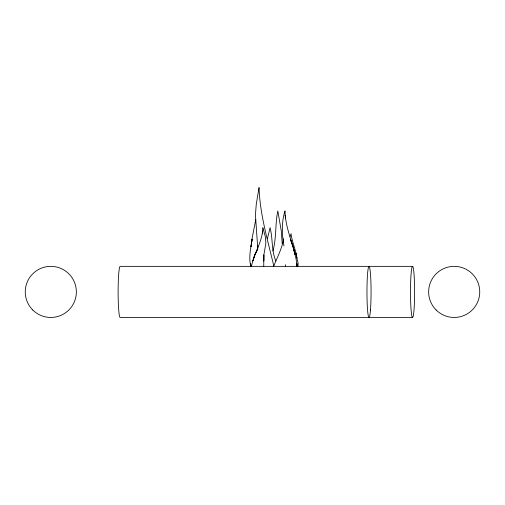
<?xml version="1.0" encoding="UTF-8"?>
<svg xmlns="http://www.w3.org/2000/svg" width="505" height="505" viewBox="0 0 505 505"><rect width="100%" height="100%" fill="white"/><g stroke="black" fill="none" stroke-linecap="round" stroke-linejoin="round"><path stroke-width="0.76" d="M263.755 266.268L263.85 255.025L265.857 243.334L265.485 237.318L262.859 227.686C262.676 241.371 254.078 253.068 251.477 266.268M297.129 266.425C295.406 247.431 285.224 230.091 285.028 210.913C281.304 222.326 281.998 234.288 283.962 245.979M297.918 266.299L298.146 263.275L295.76 252.872L296.871 257.986C295.848 249.666 291.991 241.945 291.031 233.663L290.104 236.567M262.303 233.663L262.733 230.943M267.397 238.827L270.074 227.686C272.959 238.663 271.318 250.36 275.831 260.971M285.382 266.116L285.66 264.727M283.621 238.859C282.024 248.529 277.321 257.14 273.735 266.116M255.776 219.429L251.963 239.2L251.01 246.73L252.128 239.2C250.739 248.189 248.466 257.386 250.84 266.425M272.883 250.979C276.633 237.924 275.017 224.151 277.813 210.913L281.361 231.416L282.175 243.719M412.547 266.35A25.559 2.052 -90 0 0 410.773 304.685A25.559 2.052 -90 0 0 414.327 304.685A25.559 2.052 -90 0 0 412.547 266.35L120.171 266.35A25.559 2.052 -90 0 0 118.12 291.909A25.559 2.052 -90 0 0 120.171 317.462L412.547 317.462M273.836 266.116C267.738 240.178 259.873 214.347 259.052 187.538L256.262 204.329L255.429 214.802L257.815 249.23M285.148 215.18L285.584 218.747M257.714 245.525L257.828 247.008M296.959 266.425L296.788 263.44L296.965 266.425M263.799 255.025L263.768 260.971L263.799 255.025M254.69 255.025L252.898 260.971L254.741 255.025L257.512 249.281L254.69 255.025M293.197 246.73L290.369 239.2L293.146 246.73L294.989 254.52L293.197 246.73M251.029 266.425L250.499 263.44L250.991 266.425M370.468 309.975A25.559 2.052 -90 0 0 369.546 267.221A25.559 2.052 -90 0 0 367.034 298.518A25.559 2.052 -90 0 0 370.468 309.975M436.124 309.975A25.559 25.559 0 0 0 478.879 298.518A25.559 25.559 0 0 0 447.575 267.221A25.559 25.559 0 0 0 436.124 309.975M32.737 309.975A25.559 25.559 0 0 0 75.491 298.518A25.559 25.559 0 0 0 44.194 267.221A25.559 25.559 0 0 0 32.737 309.975"/></g></svg>
